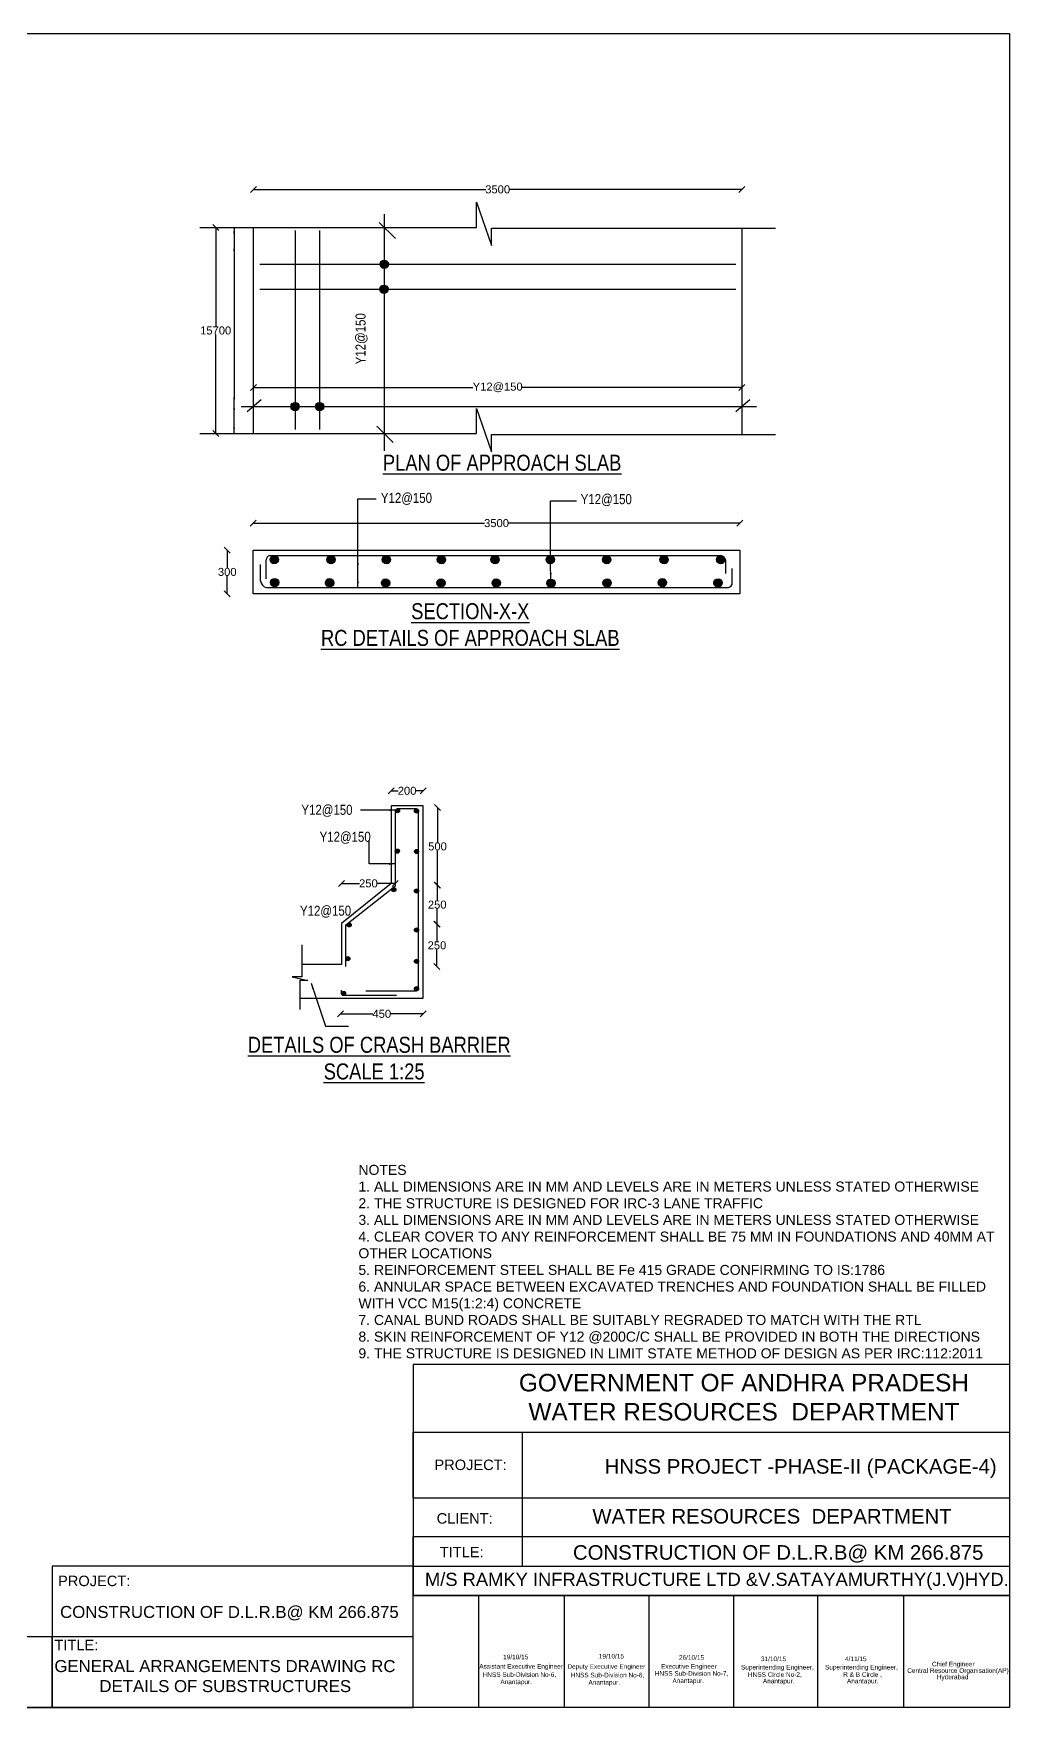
# Model space of a CAD drawing. Header units: millimetres. Extents: x 5124 to 3010519, y 2311 to 45944900.
# Drawn here: x 2881799 to 2906182, y 45903064 to 45944900 of the extents above; entities that cross this region are included whole.
import ezdxf

# ---------------------------------------------------------------- set-up
doc = ezdxf.new("R2010")
doc.units = ezdxf.units.MM
doc.header["$MEASUREMENT"] = 0
for name, color, linetype in [('DIMENSION', 7, 'Continuous'), ('DRAWING', 7, 'Continuous'), ('TEXT', 7, 'Continuous')]:
    doc.layers.add(name, color=color, linetype=linetype)
doc.styles.add('ARIAL NARROW', font='ARIALN.TTF')
doc.styles.get("Standard").update_dxf_attribs({"font": 'arial.ttf'})
doc.dimstyles.get("Standard").update_dxf_attribs({"dimtxt": 200, "dimasz": 150, "dimexe": 0.18, "dimexo": 0.0625, "dimgap": 0.09, "dimtad": 0, "dimtih": 1, "dimtoh": 1, "dimdec": 0, "dimzin": 0, "dimdsep": 46, "dimtxsty": 'Standard', "dimblk": 'OBLIQUE', "dimcen": 0.09, "dimse1": 1, "dimse2": 1, "dimadec": 0, "dimazin": 0, "dimtfac": 1, "dimtdec": 0, "dimtofl": 0, "dimtmove": 0, "dimatfit": 3, "dimfxl": 1, "dimtolj": 1, "dimtzin": 0, "dimarcsym": 0})

# ---------------------------------------------------------------- blocks, each defined once
blk = doc.blocks.new('_Oblique')
at = {"color": 0, "linetype": 'ByBlock', "lineweight": -2}
blk.add_line((-0.5, -0.5), (0.5, 0.5), dxfattribs=at)
blk = doc.blocks.new('*D46')
at = {"layer": 'Defpoints', "color": 0}
for p in [(2886639, 45931989), (2887286, 45931989), (2887286, 45930898)]:
    blk.add_point(p, dxfattribs=at)
at = {"layer": 'DIMENSION', "color": 0, "lineweight": -2}
for p, q in [((2886639, 45931989), (2886639, 45931546)), ((2886639, 45930898), (2886639, 45931341))]:
    blk.add_line(p, q, dxfattribs=at)
at = {"layer": 'DIMENSION', "color": 0, "lineweight": -2, "xscale": 150, "yscale": 150, "zscale": 150}
for p, rotation in [((2886639, 45931989), 90), ((2886639, 45930898), 270)]:
    blk.add_blockref('_Oblique', p, dxfattribs=dict(at, rotation=rotation))
at = {"layer": 'DIMENSION', "color": 0, "insert": (2886639, 45931443), "char_height": 200, "attachment_point": 5}
blk.add_mtext('\\A1;300', dxfattribs=at)
blk = doc.blocks.new('*D47')
at = {"layer": 'Defpoints', "color": 0}
for p in [(2899447, 45932663), (2887286, 45931989), (2899447, 45931989)]:
    blk.add_point(p, dxfattribs=at)
at = {"layer": 'DIMENSION', "color": 0, "lineweight": -2}
for p, q in [((2887286, 45932663), (2893068, 45932663)), ((2899447, 45932663), (2893665, 45932663))]:
    blk.add_line(p, q, dxfattribs=at)
at = {"layer": 'DIMENSION', "color": 0, "lineweight": -2, "xscale": 150, "yscale": 150, "zscale": 150, "rotation": 180}
blk.add_blockref('_Oblique', (2887286, 45932663), dxfattribs=at)
at = {"layer": 'DIMENSION', "color": 0, "lineweight": -2, "xscale": 150, "yscale": 150, "zscale": 150}
blk.add_blockref('_Oblique', (2899447, 45932663), dxfattribs=at)
at = {"layer": 'DIMENSION', "color": 0, "insert": (2893367, 45932663), "char_height": 200, "attachment_point": 5}
blk.add_mtext('\\A1;3500', dxfattribs=at)
blk = doc.blocks.new('*D48')
at = {"layer": 'Defpoints', "color": 0}
for p in [(2886350, 45940053), (2886810, 45940053), (2886810, 45934900)]:
    blk.add_point(p, dxfattribs=at)
at = {"layer": 'DIMENSION', "color": 0, "lineweight": -2}
for p, q in [((2886350, 45940053), (2886350, 45937579)), ((2886350, 45934900), (2886350, 45937375))]:
    blk.add_line(p, q, dxfattribs=at)
at = {"layer": 'DIMENSION', "color": 0, "lineweight": -2, "xscale": 150, "yscale": 150, "zscale": 150}
for p, rotation in [((2886350, 45940053), 90), ((2886350, 45934900), 270)]:
    blk.add_blockref('_Oblique', p, dxfattribs=dict(at, rotation=rotation))
at = {"layer": 'DIMENSION', "color": 0, "insert": (2886350, 45937477), "char_height": 200, "attachment_point": 5}
blk.add_mtext('\\A1;15700', dxfattribs=at)
blk = doc.blocks.new('*D49')
at = {"layer": 'Defpoints', "color": 0}
for p in [(2899496, 45941004), (2887294, 45940053), (2899496, 45940053)]:
    blk.add_point(p, dxfattribs=at)
at = {"layer": 'DIMENSION', "color": 0, "lineweight": -2}
for p, q in [((2887294, 45941004), (2893096, 45941004)), ((2899496, 45941004), (2893693, 45941004))]:
    blk.add_line(p, q, dxfattribs=at)
at = {"layer": 'DIMENSION', "color": 0, "lineweight": -2, "xscale": 150, "yscale": 150, "zscale": 150, "rotation": 180}
blk.add_blockref('_Oblique', (2887294, 45941004), dxfattribs=at)
at = {"layer": 'DIMENSION', "color": 0, "lineweight": -2, "xscale": 150, "yscale": 150, "zscale": 150}
blk.add_blockref('_Oblique', (2899496, 45941004), dxfattribs=at)
at = {"layer": 'DIMENSION', "color": 0, "insert": (2893395, 45941004), "char_height": 200, "attachment_point": 5}
blk.add_mtext('\\A1;3500', dxfattribs=at)
blk = doc.blocks.new('*D50')
at = {"layer": 'Defpoints', "color": 0}
for p in [(2899496, 45936055), (2887294, 45935577), (2899496, 45935575)]:
    blk.add_point(p, dxfattribs=at)
at = {"layer": 'DIMENSION', "color": 0, "lineweight": -2}
for p, q in [((2887294, 45936055), (2892778, 45936055)), ((2899496, 45936055), (2894011, 45936055))]:
    blk.add_line(p, q, dxfattribs=at)
at = {"layer": 'DIMENSION', "color": 0, "lineweight": -2, "xscale": 150, "yscale": 150, "zscale": 150, "rotation": 180}
blk.add_blockref('_Oblique', (2887294, 45936055), dxfattribs=at)
at = {"layer": 'DIMENSION', "color": 0, "lineweight": -2, "xscale": 150, "yscale": 150, "zscale": 150}
blk.add_blockref('_Oblique', (2899496, 45936055), dxfattribs=at)
at = {"layer": 'DIMENSION', "color": 0, "insert": (2893395, 45936055), "char_height": 200, "attachment_point": 5}
blk.add_mtext('\\A1;Y12@150', dxfattribs=at)
blk = doc.blocks.new('*D51')
at = {"layer": 'Defpoints', "color": 0}
for p in [(2890732, 45925598), (2891531, 45925973), (2891531, 45925598)]:
    blk.add_point(p, dxfattribs=at)
at = {"layer": 'DIMENSION', "color": 0, "lineweight": -2}
for p, q in [((2890732, 45925973), (2890909, 45925973)), ((2891531, 45925973), (2891354, 45925973))]:
    blk.add_line(p, q, dxfattribs=at)
at = {"layer": 'DIMENSION', "color": 0, "lineweight": -2, "xscale": 150, "yscale": 150, "zscale": 150, "rotation": 180}
blk.add_blockref('_Oblique', (2890732, 45925973), dxfattribs=at)
at = {"layer": 'DIMENSION', "color": 0, "lineweight": -2, "xscale": 150, "yscale": 150, "zscale": 150}
blk.add_blockref('_Oblique', (2891531, 45925973), dxfattribs=at)
at = {"layer": 'DIMENSION', "color": 0, "insert": (2891132, 45925973), "char_height": 200, "attachment_point": 5}
blk.add_mtext('\\A1;200', dxfattribs=at)
blk = doc.blocks.new('*D52')
at = {"layer": 'Defpoints', "color": 0}
for p in [(2891531, 45925554), (2891892, 45925554), (2891531, 45923612)]:
    blk.add_point(p, dxfattribs=at)
at = {"layer": 'DIMENSION', "color": 0, "lineweight": -2}
for p, q in [((2891892, 45925554), (2891892, 45924685)), ((2891892, 45923612), (2891892, 45924481))]:
    blk.add_line(p, q, dxfattribs=at)
at = {"layer": 'DIMENSION', "color": 0, "lineweight": -2, "xscale": 150, "yscale": 150, "zscale": 150}
for p, rotation in [((2891892, 45925554), 90), ((2891892, 45923612), 270)]:
    blk.add_blockref('_Oblique', p, dxfattribs=dict(at, rotation=rotation))
at = {"layer": 'DIMENSION', "color": 0, "insert": (2891892, 45924583), "char_height": 200, "attachment_point": 5}
blk.add_mtext('\\A1;500', dxfattribs=at)
blk = doc.blocks.new('*D53')
at = {"layer": 'Defpoints', "color": 0}
for p in [(2891892, 45923612), (2891885, 45922643), (2891892, 45922643)]:
    blk.add_point(p, dxfattribs=at)
at = {"layer": 'DIMENSION', "color": 0, "lineweight": -2}
for p, q in [((2891885, 45923612), (2891885, 45923230)), ((2891885, 45922643), (2891885, 45923025))]:
    blk.add_line(p, q, dxfattribs=at)
at = {"layer": 'DIMENSION', "color": 0, "lineweight": -2, "xscale": 150, "yscale": 150, "zscale": 150}
for p, rotation in [((2891885, 45923612), 90), ((2891885, 45922643), 270)]:
    blk.add_blockref('_Oblique', p, dxfattribs=dict(at, rotation=rotation))
at = {"layer": 'DIMENSION', "color": 0, "insert": (2891885, 45923128), "char_height": 200, "attachment_point": 5}
blk.add_mtext('\\A1;250', dxfattribs=at)
blk = doc.blocks.new('*D54')
at = {"layer": 'Defpoints', "color": 0}
for p in [(2891885, 45922643), (2891878, 45921579), (2891885, 45921579)]:
    blk.add_point(p, dxfattribs=at)
at = {"layer": 'DIMENSION', "color": 0, "lineweight": -2}
for p, q in [((2891878, 45922643), (2891878, 45922213)), ((2891878, 45921579), (2891878, 45922009))]:
    blk.add_line(p, q, dxfattribs=at)
at = {"layer": 'DIMENSION', "color": 0, "lineweight": -2, "xscale": 150, "yscale": 150, "zscale": 150}
for p, rotation in [((2891878, 45922643), 90), ((2891878, 45921579), 270)]:
    blk.add_blockref('_Oblique', p, dxfattribs=dict(at, rotation=rotation))
at = {"layer": 'DIMENSION', "color": 0, "insert": (2891878, 45922111), "char_height": 200, "attachment_point": 5}
blk.add_mtext('\\A1;250', dxfattribs=at)
blk = doc.blocks.new('*D55')
at = {"layer": 'Defpoints', "color": 0}
for p in [(2889468, 45920788), (2891531, 45920788), (2889468, 45920399)]:
    blk.add_point(p, dxfattribs=at)
at = {"layer": 'DIMENSION', "color": 0, "lineweight": -2}
for p, q in [((2889468, 45920399), (2890275, 45920399)), ((2891531, 45920399), (2890724, 45920399))]:
    blk.add_line(p, q, dxfattribs=at)
at = {"layer": 'DIMENSION', "color": 0, "lineweight": -2, "xscale": 150, "yscale": 150, "zscale": 150, "rotation": 180}
blk.add_blockref('_Oblique', (2889468, 45920399), dxfattribs=at)
at = {"layer": 'DIMENSION', "color": 0, "lineweight": -2, "xscale": 150, "yscale": 150, "zscale": 150}
blk.add_blockref('_Oblique', (2891531, 45920399), dxfattribs=at)
at = {"layer": 'DIMENSION', "color": 0, "insert": (2890500, 45920399), "char_height": 200, "attachment_point": 5}
blk.add_mtext('\\A1;450', dxfattribs=at)
blk = doc.blocks.new('*D56')
at = {"layer": 'Defpoints', "color": 0}
for p in [(2889496, 45923659), (2890837, 45923615), (2889496, 45922655)]:
    blk.add_point(p, dxfattribs=at)
at = {"layer": 'DIMENSION', "color": 0, "lineweight": -2}
for p, q in [((2889496, 45923659), (2889944, 45923659)), ((2890837, 45923659), (2890389, 45923659))]:
    blk.add_line(p, q, dxfattribs=at)
at = {"layer": 'DIMENSION', "color": 0, "lineweight": -2, "xscale": 150, "yscale": 150, "zscale": 150, "rotation": 180}
blk.add_blockref('_Oblique', (2889496, 45923659), dxfattribs=at)
at = {"layer": 'DIMENSION', "color": 0, "lineweight": -2, "xscale": 150, "yscale": 150, "zscale": 150}
blk.add_blockref('_Oblique', (2890837, 45923659), dxfattribs=at)
at = {"layer": 'DIMENSION', "color": 0, "insert": (2890166, 45923659), "char_height": 200, "attachment_point": 5}
blk.add_mtext('\\A1;250', dxfattribs=at)

msp = doc.modelspace()

# ---------------------------------------------------------------- hatches: boundary and pattern name
at = {"layer": 'DRAWING'}
h = msp.add_hatch(color=256, dxfattribs=at)
h.paths.add_polyline_path([(2890560, 45939236.5, 0.4142136), (2890456, 45939132.4), (2890560, 45939132.4)])
h.paths.add_polyline_path([(2890560, 45939236.5), (2890560, 45939132.4), (2890664, 45939132.4, 0.4142136)])
h.paths.add_polyline_path([(2890664, 45939132.4), (2890560, 45939132.4), (2890560, 45939028.4, 0.4142136)])
h.paths.add_polyline_path([(2890560, 45939132.4), (2890456, 45939132.4, 0.4142136), (2890560, 45939028.4)])
h = msp.add_hatch(color=256, dxfattribs=at)
h.paths.add_polyline_path([(2890552.9, 45938613.7, 0.4142136), (2890448.9, 45938509.7), (2890552.9, 45938509.7)])
h.paths.add_polyline_path([(2890552.9, 45938613.7), (2890552.9, 45938509.7), (2890657, 45938509.7, 0.4142136)])
h.paths.add_polyline_path([(2890657, 45938509.7), (2890552.9, 45938509.7), (2890552.9, 45938405.7, 0.4142136)])
h.paths.add_polyline_path([(2890552.9, 45938509.7), (2890448.9, 45938509.7, 0.4142136), (2890552.9, 45938405.7)])
h = msp.add_hatch(color=256, dxfattribs=at)
h.paths.add_polyline_path([(2888335.5, 45935681.5, 0.4142136), (2888231.4, 45935577.4), (2888335.5, 45935577.4)])
h.paths.add_polyline_path([(2888335.5, 45935681.5), (2888335.5, 45935577.4), (2888439.5, 45935577.4, 0.4142136)])
h.paths.add_polyline_path([(2888439.5, 45935577.4), (2888335.5, 45935577.4), (2888335.5, 45935473.4, 0.4142136)])
h.paths.add_polyline_path([(2888335.5, 45935577.4), (2888231.4, 45935577.4, 0.4142136), (2888335.5, 45935473.4)])
h = msp.add_hatch(color=256, dxfattribs=at)
h.paths.add_polyline_path([(2888944, 45935681.5, 0.4142136), (2888839.9, 45935577.4), (2888944, 45935577.4)])
h.paths.add_polyline_path([(2888944, 45935681.5), (2888944, 45935577.4), (2889048, 45935577.4, 0.4142136)])
h.paths.add_polyline_path([(2889048, 45935577.4), (2888944, 45935577.4), (2888944, 45935473.4, 0.4142136)])
h.paths.add_polyline_path([(2888944, 45935577.4), (2888839.9, 45935577.4, 0.4142136), (2888944, 45935473.4)])
h = msp.add_hatch(color=256, dxfattribs=at)
h.paths.add_polyline_path([(2887812.7, 45931853.7, 0.4142136), (2887708.7, 45931749.6), (2887812.7, 45931749.6)])
h.paths.add_polyline_path([(2887812.7, 45931853.7), (2887812.7, 45931749.6), (2887916.8, 45931749.6, 0.4142136)])
h.paths.add_polyline_path([(2887916.8, 45931749.6), (2887812.7, 45931749.6), (2887812.7, 45931645.6, 0.4142136)])
h.paths.add_polyline_path([(2887812.7, 45931749.6), (2887708.7, 45931749.6, 0.4142136), (2887812.7, 45931645.6)])
h = msp.add_hatch(color=256, dxfattribs=at)
h.paths.add_polyline_path([(2889230.9, 45931853.7, 0.4142136), (2889126.9, 45931749.6), (2889230.9, 45931749.6)])
h.paths.add_polyline_path([(2889230.9, 45931853.7), (2889230.9, 45931749.6), (2889334.9, 45931749.6, 0.4142136)])
h.paths.add_polyline_path([(2889334.9, 45931749.6), (2889230.9, 45931749.6), (2889230.9, 45931645.6, 0.4142136)])
h.paths.add_polyline_path([(2889230.9, 45931749.6), (2889126.9, 45931749.6, 0.4142136), (2889230.9, 45931645.6)])
h = msp.add_hatch(color=256, dxfattribs=at)
h.paths.add_polyline_path([(2890616.1, 45931853.7, 0.4142136), (2890512.1, 45931749.6), (2890616.1, 45931749.6)])
h.paths.add_polyline_path([(2890616.1, 45931853.7), (2890616.1, 45931749.6), (2890720.2, 45931749.6, 0.4142136)])
h.paths.add_polyline_path([(2890720.2, 45931749.6), (2890616.1, 45931749.6), (2890616.1, 45931645.6, 0.4142136)])
h.paths.add_polyline_path([(2890616.1, 45931749.6), (2890512.1, 45931749.6, 0.4142136), (2890616.1, 45931645.6)])
h = msp.add_hatch(color=256, dxfattribs=at)
h.paths.add_polyline_path([(2891990.4, 45931853.7, 0.4142136), (2891886.4, 45931749.6), (2891990.4, 45931749.6)])
h.paths.add_polyline_path([(2891990.4, 45931853.7), (2891990.4, 45931749.6), (2892094.5, 45931749.6, 0.4142136)])
h.paths.add_polyline_path([(2892094.5, 45931749.6), (2891990.4, 45931749.6), (2891990.4, 45931645.6, 0.4142136)])
h.paths.add_polyline_path([(2891990.4, 45931749.6), (2891886.4, 45931749.6, 0.4142136), (2891990.4, 45931645.6)])
h = msp.add_hatch(color=256, dxfattribs=at)
h.paths.add_polyline_path([(2893331.8, 45931853.7, 0.4142136), (2893227.8, 45931749.6), (2893331.8, 45931749.6)])
h.paths.add_polyline_path([(2893331.8, 45931853.7), (2893331.8, 45931749.6), (2893435.9, 45931749.6, 0.4142136)])
h.paths.add_polyline_path([(2893435.9, 45931749.6), (2893331.8, 45931749.6), (2893331.8, 45931645.6, 0.4142136)])
h.paths.add_polyline_path([(2893331.8, 45931749.6), (2893227.8, 45931749.6, 0.4142136), (2893331.8, 45931645.6)])
h = msp.add_hatch(color=256, dxfattribs=at)
h.paths.add_polyline_path([(2894706.9, 45931853.7, 0.4142136), (2894602.9, 45931749.6), (2894706.9, 45931749.6)])
h.paths.add_polyline_path([(2894706.9, 45931853.7), (2894706.9, 45931749.6), (2894810.9, 45931749.6, 0.4142136)])
h.paths.add_polyline_path([(2894810.9, 45931749.6), (2894706.9, 45931749.6), (2894706.9, 45931645.6, 0.4142136)])
h.paths.add_polyline_path([(2894706.9, 45931749.6), (2894602.9, 45931749.6, 0.4142136), (2894706.9, 45931645.6)])
h = msp.add_hatch(color=256, dxfattribs=at)
h.paths.add_polyline_path([(2896120.4, 45931853.7, 0.4142136), (2896016.3, 45931749.6), (2896120.4, 45931749.6)])
h.paths.add_polyline_path([(2896120.4, 45931853.7), (2896120.4, 45931749.6), (2896224.4, 45931749.6, 0.4142136)])
h.paths.add_polyline_path([(2896224.4, 45931749.6), (2896120.4, 45931749.6), (2896120.4, 45931645.6, 0.4142136)])
h.paths.add_polyline_path([(2896120.4, 45931749.6), (2896016.3, 45931749.6, 0.4142136), (2896120.4, 45931645.6)])
h = msp.add_hatch(color=256, dxfattribs=at)
h.paths.add_polyline_path([(2897552.7, 45931853.7, 0.4142136), (2897448.7, 45931749.6), (2897552.7, 45931749.6)])
h.paths.add_polyline_path([(2897552.7, 45931853.7), (2897552.7, 45931749.6), (2897656.8, 45931749.6, 0.4142136)])
h.paths.add_polyline_path([(2897656.8, 45931749.6), (2897552.7, 45931749.6), (2897552.7, 45931645.6, 0.4142136)])
h.paths.add_polyline_path([(2897552.7, 45931749.6), (2897448.7, 45931749.6, 0.4142136), (2897552.7, 45931645.6)])
h = msp.add_hatch(color=256, dxfattribs=at)
h.paths.add_polyline_path([(2898969, 45931853.7, 0.4142136), (2898864.9, 45931749.6), (2898969, 45931749.6)])
h.paths.add_polyline_path([(2898969, 45931853.7), (2898969, 45931749.6), (2899073, 45931749.6, 0.4142136)])
h.paths.add_polyline_path([(2899073, 45931749.6), (2898969, 45931749.6), (2898969, 45931645.6, 0.4142136)])
h.paths.add_polyline_path([(2898969, 45931749.6), (2898864.9, 45931749.6, 0.4142136), (2898969, 45931645.6)])
h = msp.add_hatch(color=256, dxfattribs=at)
h.paths.add_polyline_path([(2887824.9, 45931283.1, 0.4142136), (2887720.9, 45931179.1), (2887824.9, 45931179.1)])
h.paths.add_polyline_path([(2887824.9, 45931283.1), (2887824.9, 45931179.1), (2887929, 45931179.1, 0.4142136)])
h.paths.add_polyline_path([(2887929, 45931179.1), (2887824.9, 45931179.1), (2887824.9, 45931075.1, 0.4142136)])
h.paths.add_polyline_path([(2887824.9, 45931179.1), (2887720.9, 45931179.1, 0.4142136), (2887824.9, 45931075.1)])
h = msp.add_hatch(color=256, dxfattribs=at)
h.paths.add_polyline_path([(2889195.1, 45931277.2, 0.4142136), (2889091.1, 45931173.2), (2889195.1, 45931173.2)])
h.paths.add_polyline_path([(2889195.1, 45931277.2), (2889195.1, 45931173.2), (2889299.1, 45931173.2, 0.4142136)])
h.paths.add_polyline_path([(2889299.1, 45931173.2), (2889195.1, 45931173.2), (2889195.1, 45931069.1, 0.4142136)])
h.paths.add_polyline_path([(2889195.1, 45931173.2), (2889091.1, 45931173.2, 0.4142136), (2889195.1, 45931069.1)])
h = msp.add_hatch(color=256, dxfattribs=at)
h.paths.add_polyline_path([(2890593.6, 45931270.2, 0.4142136), (2890489.6, 45931166.2), (2890593.6, 45931166.2)])
h.paths.add_polyline_path([(2890593.6, 45931270.2), (2890593.6, 45931166.2), (2890697.7, 45931166.2, 0.4142136)])
h.paths.add_polyline_path([(2890697.7, 45931166.2), (2890593.6, 45931166.2), (2890593.6, 45931062.2, 0.4142136)])
h.paths.add_polyline_path([(2890593.6, 45931166.2), (2890489.6, 45931166.2, 0.4142136), (2890593.6, 45931062.2)])
h = msp.add_hatch(color=256, dxfattribs=at)
h.paths.add_polyline_path([(2891979.5, 45931270.2, 0.4142136), (2891875.4, 45931166.2), (2891979.5, 45931166.2)])
h.paths.add_polyline_path([(2891979.5, 45931270.2), (2891979.5, 45931166.2), (2892083.5, 45931166.2, 0.4142136)])
h.paths.add_polyline_path([(2892083.5, 45931166.2), (2891979.5, 45931166.2), (2891979.5, 45931062.2, 0.4142136)])
h.paths.add_polyline_path([(2891979.5, 45931166.2), (2891875.4, 45931166.2, 0.4142136), (2891979.5, 45931062.2)])
h = msp.add_hatch(color=256, dxfattribs=at)
h.paths.add_polyline_path([(2893359.8, 45931270.4, 0.4142136), (2893255.7, 45931166.4), (2893359.8, 45931166.4)])
h.paths.add_polyline_path([(2893359.8, 45931270.4), (2893359.8, 45931166.4), (2893463.8, 45931166.4, 0.4142136)])
h.paths.add_polyline_path([(2893463.8, 45931166.4), (2893359.8, 45931166.4), (2893359.8, 45931062.4, 0.4142136)])
h.paths.add_polyline_path([(2893359.8, 45931166.4), (2893255.7, 45931166.4, 0.4142136), (2893359.8, 45931062.4)])
h = msp.add_hatch(color=256, dxfattribs=at)
h.paths.add_polyline_path([(2894724.8, 45931266.3, 0.4142136), (2894620.7, 45931162.2), (2894724.8, 45931162.2)])
h.paths.add_polyline_path([(2894724.8, 45931266.3), (2894724.8, 45931162.2), (2894828.8, 45931162.2, 0.4142136)])
h.paths.add_polyline_path([(2894828.8, 45931162.2), (2894724.8, 45931162.2), (2894724.8, 45931058.2, 0.4142136)])
h.paths.add_polyline_path([(2894724.8, 45931162.2), (2894620.7, 45931162.2, 0.4142136), (2894724.8, 45931058.2)])
h = msp.add_hatch(color=256, dxfattribs=at)
h.paths.add_polyline_path([(2896129.1, 45931270.4, 0.4142136), (2896025.1, 45931166.4), (2896129.1, 45931166.4)])
h.paths.add_polyline_path([(2896129.1, 45931270.4), (2896129.1, 45931166.4), (2896233.2, 45931166.4, 0.4142136)])
h.paths.add_polyline_path([(2896233.2, 45931166.4), (2896129.1, 45931166.4), (2896129.1, 45931062.3, 0.4142136)])
h.paths.add_polyline_path([(2896129.1, 45931166.4), (2896025.1, 45931166.4, 0.4142136), (2896129.1, 45931062.3)])
h = msp.add_hatch(color=256, dxfattribs=at)
h.paths.add_polyline_path([(2897510.8, 45931278.7, 0.4142136), (2897406.8, 45931174.7), (2897510.8, 45931174.7)])
h.paths.add_polyline_path([(2897510.8, 45931278.7), (2897510.8, 45931174.7), (2897614.8, 45931174.7, 0.4142136)])
h.paths.add_polyline_path([(2897614.8, 45931174.7), (2897510.8, 45931174.7), (2897510.8, 45931070.6, 0.4142136)])
h.paths.add_polyline_path([(2897510.8, 45931174.7), (2897406.8, 45931174.7, 0.4142136), (2897510.8, 45931070.6)])
h = msp.add_hatch(color=256, dxfattribs=at)
h.paths.add_polyline_path([(2898903.1, 45931274.5, 0.4142136), (2898799.1, 45931170.5), (2898903.1, 45931170.5)])
h.paths.add_polyline_path([(2898903.1, 45931274.5), (2898903.1, 45931170.5), (2899007.1, 45931170.5, 0.4142136)])
h.paths.add_polyline_path([(2899007.1, 45931170.5), (2898903.1, 45931170.5), (2898903.1, 45931066.4, 0.4142136)])
h.paths.add_polyline_path([(2898903.1, 45931170.5), (2898799.1, 45931170.5, 0.4142136), (2898903.1, 45931066.4)])
h = msp.add_hatch(color=256, dxfattribs=at)
h.paths.add_polyline_path([(2890892.8, 45925528.2, 0.4142136), (2890840.7, 45925476.1), (2890892.8, 45925476.1)])
h.paths.add_polyline_path([(2890892.8, 45925528.2), (2890892.8, 45925476.1), (2890944.9, 45925476.1, 0.4142136)])
h.paths.add_polyline_path([(2890944.9, 45925476.1), (2890892.8, 45925476.1), (2890892.8, 45925424.1, 0.4142136)])
h.paths.add_polyline_path([(2890892.8, 45925476.1), (2890840.7, 45925476.1, 0.4142136), (2890892.8, 45925424.1)])
h = msp.add_hatch(color=256, dxfattribs=at)
h.paths.add_polyline_path([(2891367.7, 45925523.2, 0.4142136), (2891315.7, 45925471.1), (2891367.7, 45925471.1)])
h.paths.add_polyline_path([(2891367.7, 45925523.2), (2891367.7, 45925471.1), (2891419.8, 45925471.1, 0.4142136)])
h.paths.add_polyline_path([(2891419.8, 45925471.1), (2891367.7, 45925471.1), (2891367.7, 45925419, 0.4142136)])
h.paths.add_polyline_path([(2891367.7, 45925471.1), (2891315.7, 45925471.1, 0.4142136), (2891367.7, 45925419)])
h = msp.add_hatch(color=256, dxfattribs=at)
h.paths.add_polyline_path([(2890889.2, 45924519.3, 0.4142136), (2890837.1, 45924467.2), (2890889.2, 45924467.2)])
h.paths.add_polyline_path([(2890889.2, 45924519.3), (2890889.2, 45924467.2), (2890941.3, 45924467.2, 0.4142136)])
h.paths.add_polyline_path([(2890941.3, 45924467.2), (2890889.2, 45924467.2), (2890889.2, 45924415.1, 0.4142136)])
h.paths.add_polyline_path([(2890889.2, 45924467.2), (2890837.1, 45924467.2, 0.4142136), (2890889.2, 45924415.1)])
h = msp.add_hatch(color=256, dxfattribs=at)
h.paths.add_polyline_path([(2891367.7, 45924509.3, 0.4142136), (2891315.7, 45924457.2), (2891367.7, 45924457.2)])
h.paths.add_polyline_path([(2891367.7, 45924509.3), (2891367.7, 45924457.2), (2891419.8, 45924457.2, 0.4142136)])
h.paths.add_polyline_path([(2891419.8, 45924457.2), (2891367.7, 45924457.2), (2891367.7, 45924405.1, 0.4142136)])
h.paths.add_polyline_path([(2891367.7, 45924457.2), (2891315.7, 45924457.2, 0.4142136), (2891367.7, 45924405.1)])
h = msp.add_hatch(color=256, dxfattribs=at)
h.paths.add_polyline_path([(2890799.2, 45923556, 0.4142136), (2890747.1, 45923503.9), (2890799.2, 45923503.9)])
h.paths.add_polyline_path([(2890799.2, 45923556), (2890799.2, 45923503.9), (2890851.3, 45923503.9, 0.4142136)])
h.paths.add_polyline_path([(2890851.3, 45923503.9), (2890799.2, 45923503.9), (2890799.2, 45923451.9, 0.4142136)])
h.paths.add_polyline_path([(2890799.2, 45923503.9), (2890747.1, 45923503.9, 0.4142136), (2890799.2, 45923451.9)])
h = msp.add_hatch(color=256, dxfattribs=at)
h.paths.add_polyline_path([(2891367.7, 45923522.8, 0.4142136), (2891315.7, 45923470.7), (2891367.7, 45923470.7)])
h.paths.add_polyline_path([(2891367.7, 45923522.8), (2891367.7, 45923470.7), (2891419.8, 45923470.7, 0.4142136)])
h.paths.add_polyline_path([(2891419.8, 45923470.7), (2891367.7, 45923470.7), (2891367.7, 45923418.7, 0.4142136)])
h.paths.add_polyline_path([(2891367.7, 45923470.7), (2891315.7, 45923470.7, 0.4142136), (2891367.7, 45923418.7)])
h = msp.add_hatch(color=256, dxfattribs=at)
h.paths.add_polyline_path([(2889685.5, 45922675.4, 0.4142136), (2889633.5, 45922623.3), (2889685.5, 45922623.3)])
h.paths.add_polyline_path([(2889685.5, 45922675.4), (2889685.5, 45922623.3), (2889737.6, 45922623.3, 0.4142136)])
h.paths.add_polyline_path([(2889737.6, 45922623.3), (2889685.5, 45922623.3), (2889685.5, 45922571.3, 0.4142136)])
h.paths.add_polyline_path([(2889685.5, 45922623.3), (2889633.5, 45922623.3, 0.4142136), (2889685.5, 45922571.3)])
h = msp.add_hatch(color=256, dxfattribs=at)
h.paths.add_polyline_path([(2891367.7, 45922546.4, 0.4142136), (2891315.7, 45922494.3), (2891367.7, 45922494.3)])
h.paths.add_polyline_path([(2891367.7, 45922546.4), (2891367.7, 45922494.3), (2891419.8, 45922494.3, 0.4142136)])
h.paths.add_polyline_path([(2891419.8, 45922494.3), (2891367.7, 45922494.3), (2891367.7, 45922442.2, 0.4142136)])
h.paths.add_polyline_path([(2891367.7, 45922494.3), (2891315.7, 45922494.3, 0.4142136), (2891367.7, 45922442.2)])
h = msp.add_hatch(color=256, dxfattribs=at)
h.paths.add_polyline_path([(2889649.8, 45921830.5, 0.4142136), (2889597.7, 45921778.4), (2889649.8, 45921778.4)])
h.paths.add_polyline_path([(2889649.8, 45921830.5), (2889649.8, 45921778.4), (2889701.9, 45921778.4, 0.4142136)])
h.paths.add_polyline_path([(2889701.9, 45921778.4), (2889649.8, 45921778.4), (2889649.8, 45921726.4, 0.4142136)])
h.paths.add_polyline_path([(2889649.8, 45921778.4), (2889597.7, 45921778.4, 0.4142136), (2889649.8, 45921726.4)])
h = msp.add_hatch(color=256, dxfattribs=at)
h.paths.add_polyline_path([(2891367.7, 45921764.7, 0.4142136), (2891315.7, 45921712.6), (2891367.7, 45921712.6)])
h.paths.add_polyline_path([(2891367.7, 45921764.7), (2891367.7, 45921712.6), (2891419.8, 45921712.6, 0.4142136)])
h.paths.add_polyline_path([(2891419.8, 45921712.6), (2891367.7, 45921712.6), (2891367.7, 45921660.5, 0.4142136)])
h.paths.add_polyline_path([(2891367.7, 45921712.6), (2891315.7, 45921712.6, 0.4142136), (2891367.7, 45921660.5)])
h = msp.add_hatch(color=256, dxfattribs=at)
h.paths.add_polyline_path([(2891367.7, 45921080.5, 0.4142136), (2891315.7, 45921028.4), (2891367.7, 45921028.4)])
h.paths.add_polyline_path([(2891367.7, 45921080.5), (2891367.7, 45921028.4), (2891419.8, 45921028.4, 0.4142136)])
h.paths.add_polyline_path([(2891419.8, 45921028.4), (2891367.7, 45921028.4), (2891367.7, 45920976.3, 0.4142136)])
h.paths.add_polyline_path([(2891367.7, 45921028.4), (2891315.7, 45921028.4, 0.4142136), (2891367.7, 45920976.3)])
h = msp.add_hatch(color=256, dxfattribs=at)
h.paths.add_polyline_path([(2889545.1, 45920960.8, 0.4142136), (2889493, 45920908.7), (2889545.1, 45920908.7)])
h.paths.add_polyline_path([(2889545.1, 45920960.8), (2889545.1, 45920908.7), (2889597.2, 45920908.7, 0.4142136)])
h.paths.add_polyline_path([(2889597.2, 45920908.7), (2889545.1, 45920908.7), (2889545.1, 45920856.6, 0.4142136)])
h.paths.add_polyline_path([(2889545.1, 45920908.7), (2889493, 45920908.7, 0.4142136), (2889545.1, 45920856.6)])

# ---------------------------------------------------------------- linework, layer by layer
at = {"layer": 'DIMENSION'}
for points in [[(2906181.8, 45911636), (2906181.8, 45905861.7)], [(2891281.1, 45906600.3), (2906181.8, 45906600.3)], [(2892915.2, 45905861.7), (2892915.2, 45903063.6)], [(2895052.2, 45905861.7), (2895052.2, 45903063.6)], [(2897170.4, 45905861.7), (2897170.4, 45903063.6)], [(2899288.6, 45905861.7), (2899288.6, 45903063.6)], [(2901388.3, 45905861.7), (2901388.3, 45903063.6)], [(2903537, 45905861.7), (2903537, 45903063.6)], [(2891281.1, 45904831.9), (2882263.9, 45904831.9)]]:
    msp.add_lwpolyline(points, dxfattribs=at)
for points in [[(2891281.1, 45906600.3), (2882263.9, 45906600.3), (2882263.9, 45903063.6), (2891281.1, 45903063.6)], [(2891281.1, 45905861.7), (2906181.8, 45905861.7), (2906181.8, 45903063.6), (2891281.1, 45903063.6)], [(2882263.9, 45904831.9), (2877555.9, 45904831.9), (2877555.9, 45903063.6), (2882263.9, 45903063.6)]]:
    msp.add_lwpolyline(points, close=True, dxfattribs=at)
at = {"layer": 'DRAWING'}
for points in [[(2846997.9, 45944900.4), (2906181.8, 45944900.4), (2906181.8, 45903063.6), (2846997.9, 45903063.6)], [(2887286, 45931989.3), (2899447.3, 45931989.3), (2899447.3, 45930897.5), (2887286, 45930897.5)]]:
    msp.add_lwpolyline(points, close=True, dxfattribs=at)
for points in [[(2885957.1, 45940053.1), (2892862.3, 45940053.1), (2892862.3, 45940683.7), (2893237.1, 45939599.9), (2893237.1, 45940033.4), (2900335.9, 45940033.4)], [(2890563.4, 45940383.3), (2890563.4, 45934467.9)], [(2887293.7, 45934900.3), (2887293.7, 45940053.1)], [(2888335.5, 45939973.7), (2888335.5, 45935004.2)], [(2888944, 45939973.7), (2888944, 45935004.2)], [(2890431.1, 45940180.5), (2890843.4, 45939775.7)], [(2899495.5, 45940033.4), (2899495.5, 45934880.6)], [(2887451.5, 45939132.4), (2899347.5, 45939132.4)], [(2887451.5, 45938509.7), (2899347.5, 45938509.7)], [(2887488.7, 45935742.8), (2887138.3, 45935445.6)], [(2899693.6, 45935742.8), (2899343.2, 45935445.6)], [(2885957.1, 45934900.3), (2892862.3, 45934900.3), (2892862.3, 45935530.9), (2893237.1, 45934447.1), (2893237.1, 45934880.6), (2900335.9, 45934880.6)], [(2886983.8, 45935577.4), (2899858.4, 45935577.4)], [(2890373.7, 45935086.7), (2890786, 45934681.8)], [(2887694.7, 45931853.7), (2898969, 45931853.7)], [(2887473.6, 45931218.9), (2887473.6, 45931627.6)], [(2887609.2, 45931269.2), (2887609.2, 45931744.3)], [(2899084, 45931743.5), (2899084, 45931406.3)], [(2899246.6, 45931526.4), (2899246.6, 45931122.1)], [(2887620.8, 45931054.8), (2899130.4, 45931054.8)], [(2888456.5, 45920788.3), (2891531.3, 45920788.3), (2891531.3, 45925597.7), (2890732.2, 45925597.7), (2890732.2, 45923659.4), (2889495.9, 45922654.9), (2889495.9, 45921629.9), (2888503.8, 45921629.9)], [(2888503.8, 45922120.3), (2888503.8, 45921324.6), (2888258.9, 45921324.6), (2888650.7, 45921236.5), (2888456.5, 45921236.5), (2888456.5, 45920510.4)]]:
    msp.add_lwpolyline(points, dxfattribs=at)
for points in [[(2890099.9, 45920978.4), (2891369.8, 45920978.4, 0.4142136), (2891419.8, 45921028.4), (2891419.8, 45925471.1, 0.4142136), (2891369.8, 45925521.1), (2890887, 45925521.1, 0.4142136), (2890837, 45925471.1), (2890837, 45923615, -0.2292627), (2890818, 45923575.8), (2889595.9, 45922608.9), (2889595.9, 45921579.1)], [(2890864.6, 45920857.5), (2889541.4, 45920857.5, -0.4142136), (2889491.4, 45920907.5), (2889491.4, 45920989.9)]]:
    msp.add_lwpolyline(points, format="xyb", dxfattribs=at)
for centre, radius in [((2890560, 45939132.4), 104), ((2890552.9, 45938509.7), 104), ((2888335.5, 45935577.4), 104), ((2888944, 45935577.4), 104), ((2887812.7, 45931749.6), 104), ((2889230.9, 45931749.6), 104), ((2890616.1, 45931749.6), 104), ((2891990.4, 45931749.6), 104), ((2893331.8, 45931749.6), 104), ((2894706.9, 45931749.6), 104), ((2896120.4, 45931749.6), 104), ((2897552.7, 45931749.6), 104), ((2898969, 45931749.6), 104), ((2887824.9, 45931179.1), 104), ((2889195.1, 45931173.2), 104), ((2890593.6, 45931166.2), 104), ((2891979.5, 45931166.2), 104), ((2893359.8, 45931166.4), 104), ((2894724.8, 45931162.2), 104), ((2896129.1, 45931166.4), 104), ((2897510.8, 45931174.7), 104), ((2898903.1, 45931170.5), 104), ((2890892.8, 45925476.1), 52.1), ((2891367.7, 45925471.1), 52.1), ((2890889.2, 45924467.2), 52.1), ((2891367.7, 45924457.2), 52.1), ((2890799.2, 45923503.9), 52.1), ((2891367.7, 45923470.7), 52.1), ((2889685.5, 45922623.3), 52.1), ((2891367.7, 45922494.3), 52.1), ((2889649.8, 45921778.4), 52.1), ((2891367.7, 45921712.6), 52.1), ((2891367.7, 45921028.4), 52.1), ((2889545.1, 45920908.7), 52.1)]:
    msp.add_circle(centre, radius, dxfattribs=at)
for centre, radius, start, end in [((2887762.6, 45931712.5), 156.6, 115.66201, 168.27394), ((2898953.4, 45931722.3), 132.3, 9.22478, 83.26327), ((2887649.6, 45931228.7), 176.3, 183.1851, 260.57742), ((2899134.4, 45931181.8), 127.1, 268.20692, 331.97863)]:
    msp.add_arc(centre, radius, start, end, dxfattribs=at)
at = {"layer": 'TEXT'}
for points in [[(2906181.8, 45911636), (2891281.1, 45911636), (2891281.1, 45905861.7), (2906181.8, 45905861.7)], [(2906181.8, 45908292.3), (2891281.1, 45908292.3), (2891281.1, 45909943.2), (2906181.8, 45909943.2)], [(2894005, 45909943.2), (2894005, 45906600.3)], [(2906181.8, 45905861.7), (2891281.1, 45905861.7), (2891281.1, 45907338.9), (2906181.8, 45907338.9)]]:
    msp.add_lwpolyline(points, dxfattribs=at)

# ---------------------------------------------------------------- texts
at = {"layer": 'Defpoints', "insert": (2889916.3, 45916625.4), "char_height": 250, "width": 16510.517, "attachment_point": 1}
msp.add_mtext('NOTES \\P1. ALL DIMENSIONS ARE IN MM AND LEVELS ARE IN METERS UNLESS STATED OTHERWISE \\P2. THE STRUCTURE IS DESIGNED FOR IRC-3 LANE TRAFFIC \\P3. ALL DIMENSIONS ARE IN MM AND LEVELS ARE IN METERS UNLESS STATED OTHERWISE \\P4. CLEAR COVER TO ANY REINFORCEMENT SHALL BE 75 MM IN FOUNDATIONS AND 40MM AT OTHER LOCATIONS \\P5. REINFORCEMENT STEEL SHALL BE Fe 415 GRADE CONFIRMING TO IS:1786 \\P6. ANNULAR SPACE BETWEEN EXCAVATED TRENCHES AND FOUNDATION SHALL BE FILLED WITH VCC M15(1:2:4) CONCRETE \\P7. CANAL BUND ROADS SHALL BE SUITABLY REGRADED TO MATCH WITH THE RTL \\P8. SKIN REINFORCEMENT OF Y12 @200C/C SHALL BE PROVIDED IN BOTH THE DIRECTIONS \\P9. THE STRUCTURE IS DESIGNED IN LIMIT STATE METHOD OF DESIGN AS PER IRC:112:2011 ', dxfattribs=at)
at = {"layer": 'DRAWING', "char_height": 400, "attachment_point": 2, "style": 'ARIAL NARROW'}
for s, insert, width in [('{\\LPLAN OF APPROACH SLAB}', (2893506.3, 45934373.3), 5938.243), ('{\\LSECTION-X-X\\PRC DETAILS OF APPROACH SLAB}', (2892710.4, 45930662.2), 12586.705), ('{\\L  DETAILS OF CRASH BARRIER\\PSCALE 1:25}', (2890308.2, 45919826.6), 12586.705)]:
    msp.add_mtext(s, dxfattribs=dict(at, insert=insert, width=width))
at = {"layer": 'TEXT'}
for s, height, p in [('19/10/15', 115.44, (2893531.5, 45904269.5)), ('19/10/15', 115.44, (2895923, 45904289)), ('26/10/15', 115.44, (2897923.6, 45904256.9)), ('31/10/15', 115.44, (2899972.4, 45904223)), ('4/11/15', 115.44, (2902072.1, 45904223)), ('Assistant Executive Engineer ', 115.435, (2892936.3, 45904034.6)), (' HNSS Sub-Division No-6,', 115.435, (2892974.6, 45903829.8)), ('Deputy Executive Engineer ', 115.435, (2895137.9, 45904031.4)), (' HNSS Sub-Division No-6,', 115.435, (2895175.4, 45903817.3)), (' HNSS Sub-Division No-7,', 115.435, (2897273.4, 45903857.9)), ('Executive Engineer ', 115.435, (2897476.5, 45904033.8)), ('Superintending Engineer,', 115.435, (2899473.3, 45904013.2)), (' HNSS Circle No-2,', 115.435, (2899603.1, 45903830.2)), ('Superintending Engineer,', 115.435, (2901573, 45904013.2)), ('R & B Circle ,', 115.435, (2902028.5, 45903830.2)), ('Central Resource Organisation(AP)', 115.435, (2903626.3, 45903930.3)), ('Chief Engineer ', 115.435, (2904243.9, 45904092)), ('Hyderabad', 115.44, (2904364.5, 45903769.4)), ('Anantapur.', 115.44, (2893462.3, 45903647.2)), ('Anantapur.', 115.44, (2895663.1, 45903634.7)), ('Anantapur.', 115.44, (2897761.1, 45903675.4)), ('Anantapur.', 115.44, (2900021, 45903667.9)), ('Anantapur.', 115.44, (2902120.7, 45903667.9))]:
    msp.add_text(s, height=height, dxfattribs=at).set_placement(p)
at = {"layer": 'TEXT', "insert": (2889844.2, 45937270.6), "char_height": 250, "width": 4482.83, "attachment_point": 2, "rotation": 90, "style": 'ARIAL NARROW'}
msp.add_mtext('Y12@150', dxfattribs=at)
at = {"layer": 'TEXT', "char_height": 250, "width": 4482.83, "attachment_point": 2, "style": 'ARIAL NARROW'}
for insert in [(2891115.9, 45933419.3), (2896107.5, 45933388.9), (2889130.2, 45925623.4), (2889584.7, 45924949.6), (2889095.1, 45923102.7)]:
    msp.add_mtext('Y12@150', dxfattribs=dict(at, insert=insert))
at = {"layer": 'TEXT', "color": 7, "width": 12444.677, "attachment_point": 5}
for s, insert, char_height in [('GOVERNMENT OF ANDHRA PRADESH\\PWATER RESOURCES  DEPARTMENT', (2899547.2, 45910815.6), 436.368), ('HNSS PROJECT -PHASE-II (PACKAGE-4)', (2900964.1, 45909034.5), 363.64)]:
    msp.add_mtext(s, dxfattribs=dict(at, insert=insert, char_height=char_height))
at = {"layer": 'TEXT', "attachment_point": 1}
for s, insert, char_height, width in [('PROJECT:', (2891815.4, 45909259.4), 261.25, 2437.566), ('WATER RESOURCES  DEPARTMENT\\P', (2895761.2, 45908024.7), 363.64, 11288.388), ('CLIENT:', (2891870.7, 45907920.8), 261.25, 2437.566), ('TITLE:', (2891949.5, 45907079), 261.25, 1416.666), ('\\pi539.72;CONSTRUCTION OF D.L.R.B@ KM 266.875', (2894736.6, 45907121.1), 363.64, 11288.388), ('PROJECT:', (2882412.7, 45906358.6), 261.25, 2437.566), ('\\pi809.94;M/S RAMKY INFRASTRUCTURE LTD &V.SATAYAMURTHY(J.V)HYD.', (2890768.1, 45906430.3), 327.966, 16132.287), ('\\pi1433;CONSTRUCTION OF D.L.R.B@ KM 266.875', (2881030.9, 45905601.4), 300, 11288.388), ('TITLE:', (2882321.3, 45904756.6), 261.25, 1416.666), ('\\pi1402.3;GENERAL ARRANGEMENTS DRAWING RC\\P\\pi2527.7;DETAILS OF SUBSTRUCTURES', (2880918.6, 45904249), 300, 11288.388)]:
    msp.add_mtext(s, dxfattribs=dict(at, insert=insert, char_height=char_height, width=width))

# ---------------------------------------------------------------- dimensions: what is measured, and where the dimension line sits
at = {"layer": 'DIMENSION'}
for base, p1, p2, text, picture, middle in [((2899495.5, 45941003.8), (2887293.7, 45940053.1), (2899495.5, 45940053.1), '3500', '*D49', (2893394.6, 45941003.8)), ((2899495.5, 45936054.9), (2887293.7, 45935577.4), (2899495.5, 45935574.8), 'Y12@150', '*D50', (2893394.6, 45936054.9)), ((2899447.3, 45932663), (2887286, 45931989.3), (2899447.3, 45931989.3), '3500', '*D47', (2893366.6, 45932663)), ((2891531.3, 45925972.7), (2890732.2, 45925597.7), (2891531.3, 45925597.7), '200', '*D51', (2891131.8, 45925972.7)), ((2889495.9, 45923658.8), (2890837, 45923615), (2889495.9, 45922654.9), '250', '*D56', (2890166.4, 45923658.8)), ((2889468.2, 45920399.1), (2891531.3, 45920788.3), (2889468.2, 45920788.3), '450', '*D55', (2890499.8, 45920399.1))]:
    dim = msp.add_linear_dim(base=base, p1=p1, p2=p2, text=text, dimstyle='Standard', dxfattribs=at)
    dim.commit()
    dim.dimension.update_dxf_attribs({"geometry": picture, "text_midpoint": middle})
for base, p1, p2, text, picture, middle in [((2886350.4, 45940053.1), (2886810, 45934900.3), (2886810, 45940053.1), '15700', '*D48', (2886350.4, 45937476.7)), ((2886639.3, 45931989.3), (2887286, 45930897.5), (2887286, 45931989.3), '300', '*D46', (2886639.3, 45931443.4)), ((2891892.1, 45925554.4), (2891531.3, 45923611.9), (2891531.3, 45925554.4), '500', '*D52', (2891892.1, 45924583.2)), ((2891884.7, 45922643.4), (2891892.1, 45923611.9), (2891892.1, 45922643.4), '250', '*D53', (2891884.7, 45923127.6)), ((2891878.5, 45921578.9), (2891884.7, 45922643.4), (2891884.7, 45921578.9), '250', '*D54', (2891878.5, 45922111.2))]:
    dim = msp.add_linear_dim(base=base, p1=p1, p2=p2, angle=90, text=text, dimstyle='Standard', dxfattribs=at)
    dim.commit()
    dim.dimension.update_dxf_attribs({"geometry": picture, "text_midpoint": middle})

# ---------------------------------------------------------------- leaders
at = {"layer": 'DRAWING'}
for points in [[(2886810, 45940053.1), (2886810, 45939614.8)], [(2886810, 45939614.8), (2886810, 45935758.5)], [(2886810, 45935380.7), (2886810, 45935800.1)], [(2886810, 45934900.3), (2886810, 45935380.7)], [(2889901.4, 45931517.1), (2889901.4, 45933269.8), (2890359.4, 45933269.8)], [(2894710.8, 45931853.7), (2894710.8, 45933221), (2895363.2, 45933221)], [(2889901.4, 45931054.8), (2889901.4, 45931517.1)], [(2894724.8, 45931266.3), (2894710.8, 45931645.7)], [(2890841.7, 45925489.8), (2889964.7, 45925489.8)], [(2890827.9, 45924144.9), (2890185.7, 45924144.9), (2890185.7, 45924738)], [(2888733.5, 45921169.5), (2889095.5, 45920090.3), (2889671.4, 45920090.3)]]:
    msp.add_leader(points, dimstyle='Standard', override={"dimgap": 0.09, "dimtad": 0}, dxfattribs=at)

doc.saveas('drawing.dxf')
